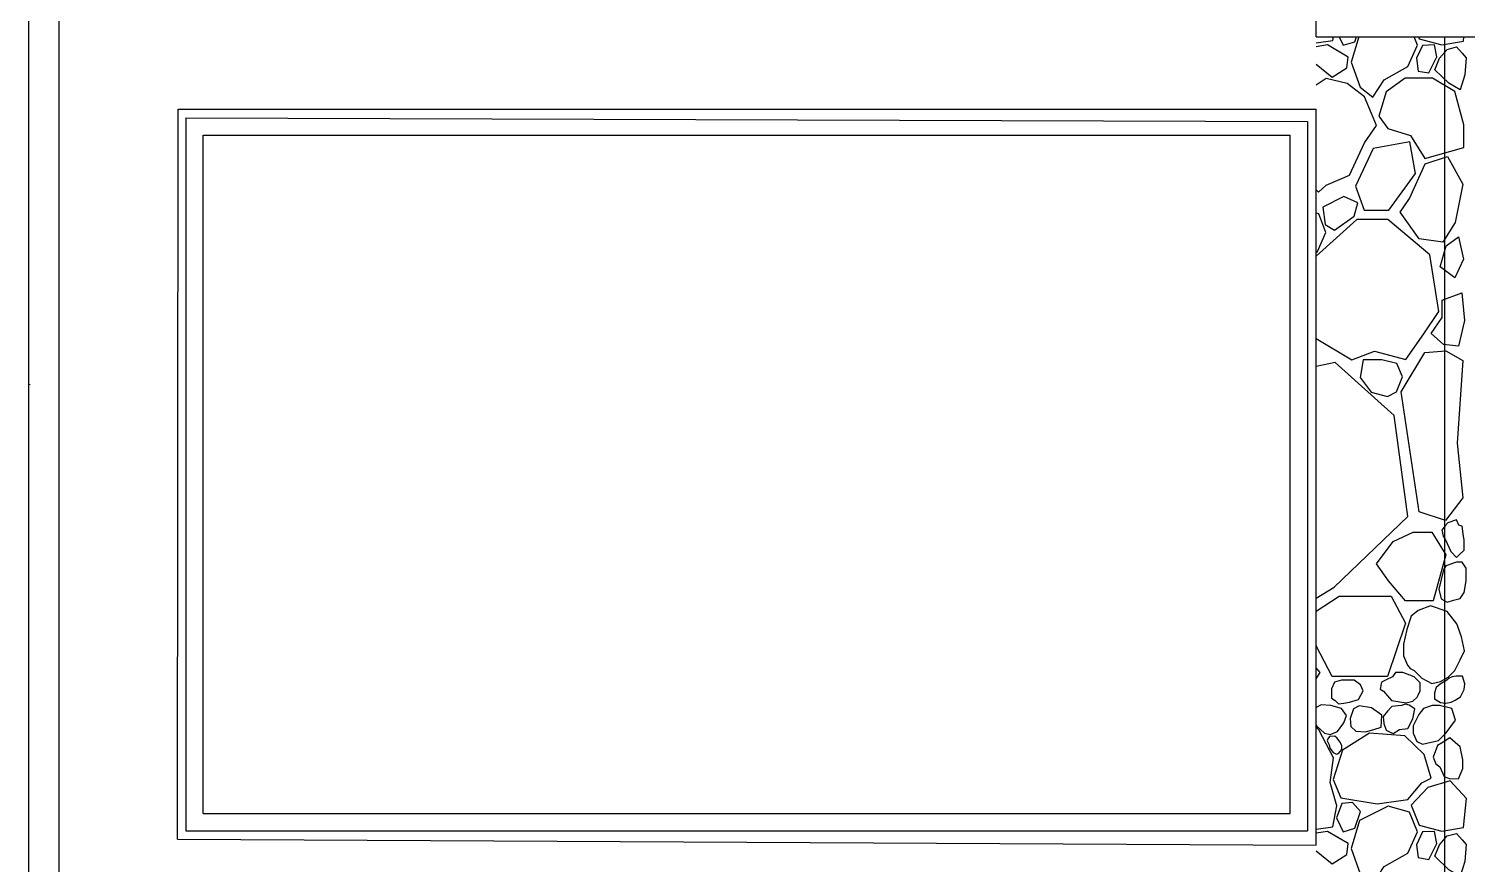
# Model space of a CAD drawing. Header units: millimetres. Extents: x 10227 to 13232, y 2 to 9351.
# Drawn here: x 11408.2 to 11743.4, y 911.1 to 1105.9 of the extents above; entities that cross this region are included whole.
import ezdxf

# ---------------------------------------------------------------- set-up
doc = ezdxf.new("R2010")
doc.units = ezdxf.units.MM
for name, color, linetype in [('A-GLAZ-FULL', 4, 'Continuous'), ('A-WALL-FULL-EXTR', 1, 'Continuous'), ('RETINO', 20, 'Continuous')]:
    doc.layers.add(name, color=color, linetype=linetype)

msp = doc.modelspace()

# ---------------------------------------------------------------- linework, layer by layer
at = {"layer": 'A-GLAZ-FULL', "ltscale": 0.1}
for p, q in [((11444.82, 1085.08), (11706.18, 1084.27)), ((11444.82, 1085.08), (11444.82, 918.87)), ((11706.18, 1084.27), (11706.18, 918.87)), ((11448.82, 922.87), (11448.82, 1081.08)), ((11448.82, 1081.08), (11702.18, 1081.08)), ((11702.18, 922.87), (11702.18, 1081.08)), ((11448.82, 922.87), (11702.18, 922.87)), ((11444.82, 918.87), (11706.18, 918.87))]:
    msp.add_line(p, q, dxfattribs=at)
at = {"layer": 'A-WALL-FULL-EXTR', "ltscale": 0.1}
for p, q in [((11708.18, 1103.98), (11708.18, 1493.63)), ((11408.18, 896.87), (11408.18, 1398.76)), ((11415.18, 1398.75), (11415.18, 896.87)), ((11708.18, 1103.98), (12003.18, 1103.98)), ((11738.18, 896.87), (11738.18, 1103.98)), ((11442.82, 916.87), (11443.01, 1087.1)), ((11443.01, 1087.1), (11708.18, 1087.1)), ((11443.01, 1087.1), (11708.18, 1087.1)), ((11708.18, 915.49), (11708.18, 1087.1)), ((11442.82, 916.87), (11708.18, 915.49))]:
    msp.add_line(p, q, dxfattribs=at)
at = {"layer": 'RETINO'}
for points in [[(11708.18, 1102.63), (11712.08, 1103.17), (11712.24, 1103.98)], [(11713.58, 1103.98), (11714.5, 1102.01), (11717.2, 1102.84), (11717.58, 1103.98)], [(11718.13, 1103.98), (11716.38, 1098.1), (11718.45, 1092.23), (11721.44, 1089.93), (11724.08, 1093.96)], [(11724.08, 1093.96), (11729.6, 1097.07), (11731.79, 1102.02), (11731.01, 1103.98)], [(11732.07, 1103.98), (11732.24, 1103.56), (11737.51, 1102.16)], [(11737.51, 1102.16), (11742.54, 1103.01), (11742.64, 1103.98)], [(11715.36, 1096.76), (11715.68, 1099.27), (11710.85, 1102.09), (11708.18, 1101.68)], [(11731.99, 1096), (11734.48, 1095.6), (11736.34, 1099.31), (11735.77, 1102.13), (11732.95, 1101.98), (11731.62, 1099), (11731.99, 1096)], [(11742.82, 1095.11), (11741.74, 1091.67), (11739.12, 1093.16), (11735.87, 1096.33), (11736.95, 1098.99), (11738.71, 1101.07), (11740.88, 1101.62), (11742.24, 1100.17), (11743.14, 1099.08), (11742.82, 1095.11)], [(11708.18, 1097.59), (11711.92, 1094.59), (11715.36, 1096.76)], [(11710.56, 1069.39), (11715.93, 1071.71), (11719.47, 1079.27), (11722.26, 1083.28), (11721.1, 1086.08), (11719.47, 1090.03), (11715.39, 1093.09), (11710.56, 1094.25), (11708.18, 1092.72)], [(11730.18, 1080.96), (11733.52, 1075.64), (11742.58, 1078.17), (11742.58, 1083.48), (11740.53, 1091.26), (11735.29, 1094.33), (11728.96, 1094.33), (11724.53, 1091.19), (11722.83, 1085.53), (11724.87, 1082.6), (11730.18, 1080.96)], [(11719.42, 1063.61), (11725.14, 1063.61), (11731.32, 1072.14), (11730.02, 1079.5), (11721.48, 1077.99), (11717.4, 1069.17)], [(11732.18, 1056.9), (11727.75, 1063.08), (11729.97, 1066.26), (11733.58, 1074.38), (11738.81, 1076.12), (11742.41, 1069.62), (11740.61, 1060.72)], [(11708.18, 1068.32), (11708.72, 1067.76), (11710.56, 1069.39)], [(11710.31, 1060.26), (11712.46, 1058.94), (11717.03, 1062.16), (11717.92, 1065.32), (11714.63, 1066.74), (11709.76, 1064.29), (11710.31, 1060.26)], [(11717.4, 1069.17), (11719.42, 1063.61)], [(11708.18, 1053.7), (11708.49, 1053.97), (11710.44, 1058.34), (11708.85, 1062.74), (11708.18, 1062.87)], [(11729.08, 1028.72), (11733.31, 1034.75), (11736.78, 1039.98), (11734.69, 1053.15), (11724.94, 1061.39), (11717.69, 1061.39), (11708.18, 1052.88)], [(11740.61, 1060.72), (11737.69, 1056.08)], [(11737.69, 1056.08), (11732.18, 1056.9)], [(11740.51, 1047.77), (11737.12, 1050.36), (11738.49, 1055.23), (11741.36, 1057.36), (11742.52, 1052.18), (11740.51, 1047.77)], [(11737.54, 1038.57), (11737.6, 1042.58), (11742.11, 1044.31), (11742.8, 1037.81), (11741.36, 1031.84)], [(11737.84, 1032.26), (11735, 1034.84), (11737.54, 1038.57)], [(11708.18, 1033.62), (11716.49, 1028.65), (11721.82, 1030.72), (11729.08, 1028.72)], [(11738.32, 991.19), (11732.17, 993.22), (11728.01, 1021.24), (11733.52, 1030.35), (11738.43, 1030.8), (11742.35, 1028.51), (11741.07, 1009.24)], [(11741.36, 1031.84), (11737.84, 1032.26)], [(11708.18, 973.11), (11712.39, 975.63), (11729.56, 992.12), (11726.35, 1015.72), (11712.62, 1028.09), (11708.18, 1027.14)], [(11727.01, 1027.84), (11723.47, 1028.64), (11719.16, 1028.7), (11718.49, 1024.52), (11721.05, 1021.15)], [(11726.95, 1021.21), (11728.33, 1024.74), (11727.01, 1027.84)], [(11408.5, 1022.88), (11408.18, 1022.9)], [(11721.05, 1021.15), (11724.8, 1020.13), (11726.95, 1021.21)], [(11741.07, 1009.24), (11742.35, 996.48)], [(11742.35, 996.48), (11738.32, 991.19)], [(11738.35, 986.68), (11739.61, 984.01), (11740.92, 982.61), (11741.64, 983.3), (11742.67, 984.29), (11742.67, 986.66), (11742.46, 988.1), (11742.19, 989.9), (11741.47, 990.11), (11740.92, 991.35), (11738.88, 990.7), (11738.28, 989.94), (11737.49, 988.96), (11737.77, 987.52), (11738.35, 986.68)], [(11725.05, 977.11), (11722.24, 981.11), (11726.14, 986.3), (11730.77, 988.48), (11735.13, 988.48), (11738.4, 983.2), (11735.49, 972.48), (11729.05, 972.48), (11725.05, 977.11)], [(11737.32, 972.92), (11738.76, 972.2), (11740.2, 972.6), (11741.72, 973.02), (11742.67, 974.44), (11743.12, 977.15), (11743.12, 980.09), (11742.25, 981.46), (11740.91, 981.46), (11738.39, 980.64), (11737.87, 979.72), (11736.79, 975.18), (11737.32, 972.92)], [(11708.18, 970.08), (11713.54, 973.54), (11725.71, 973.54), (11729.04, 967.3), (11724.84, 954.82), (11711.94, 954.82), (11708.18, 961.96)], [(11731.05, 956.26), (11732.81, 954.43), (11735.15, 953.18), (11737.16, 953.64), (11738.98, 954.71), (11740.55, 956.21), (11741.73, 958.72), (11742.73, 960.83), (11742.05, 964.08), (11741.02, 967.12), (11738.73, 970.02), (11734.88, 971.3), (11731.94, 970.23), (11730.37, 968.94), (11729.3, 965.8), (11728.59, 962.36), (11728.59, 959.68), (11729.48, 957.5), (11730.07, 956.7), (11731.05, 956.26)], [(11708.18, 954.31), (11709.16, 955.74), (11708.18, 956.85)], [(11723.91, 951.4), (11725.73, 949.24), (11729.21, 948.72), (11730.74, 949.05), (11731.74, 949.99), (11731.98, 950.5), (11732.45, 951.5), (11732.45, 953.37), (11731.04, 954.77), (11728.43, 955.77), (11726.7, 955.77), (11726, 954.78), (11724.48, 954.04), (11723.45, 953.54), (11723.09, 951.89), (11723.91, 951.4)], [(11715.95, 948.84), (11718.03, 949.48), (11719.15, 951.51), (11718.56, 952.92), (11717.08, 954.01), (11714.12, 954.01), (11712.44, 953.49), (11711.75, 951.95), (11711.75, 949.76), (11712.64, 949.25), (11713.42, 948.5), (11714.65, 948.63), (11715.95, 948.84)], [(11738.66, 954.01), (11737.13, 953.07), (11736.17, 952.27), (11735.78, 951.01), (11735.78, 949.66), (11737.15, 948.77), (11738.39, 948.6), (11739.65, 948.82), (11740.63, 949.35), (11741.81, 950.12), (11742.66, 951.78), (11742.85, 953.11), (11742.27, 954.9), (11740.86, 954.88), (11739.87, 954.72), (11739.19, 954.48), (11738.66, 954.01)], [(11708.37, 943.28), (11710.14, 941.6), (11711.48, 941.34), (11713.15, 942.05), (11714.66, 944.01), (11715.27, 945.77), (11714.08, 947.34), (11711.6, 948.07), (11709.34, 948.2), (11708.18, 947.63)], [(11716.88, 947.27), (11716.13, 945.03), (11716.28, 943.18)], [(11718.19, 948.02), (11716.88, 947.27)], [(11723.31, 943.06), (11723.51, 945.81), (11721.11, 947.54), (11718.19, 948.02)], [(11727.59, 942.44), (11729.57, 942.68), (11730.74, 944.94), (11731.21, 947.29), (11729.85, 948.13), (11729.01, 948.37), (11728.07, 948.1), (11725.8, 947.87), (11724.79, 946.73), (11723.81, 945.53), (11723.95, 943.89), (11724.51, 942.31), (11725.63, 941.78), (11726.14, 941.56), (11727.59, 942.44)], [(11732.98, 939.07), (11736.68, 939.95), (11738.49, 941.71), (11740.66, 944.63), (11739.83, 947.36), (11736.91, 948.06), (11735.2, 948.06), (11733.18, 947.41), (11732.1, 945.96), (11730.82, 943.31), (11730.82, 941.63), (11731.66, 939.7), (11732.98, 939.07)], [(11708.18, 943.56), (11708.37, 943.28)], [(11708.18, 919.23), (11712.08, 919.77), (11713.05, 924.65), (11711.49, 930.12), (11712.21, 935.9), (11708.81, 942.43), (11708.18, 943.04)], [(11716.28, 943.18), (11717.46, 942.11)], [(11717.46, 942.11), (11719.68, 941.95), (11721.67, 942.47), (11723.31, 943.06)], [(11711.38, 938.14), (11712.2, 937.15), (11712.91, 936.72), (11713.44, 936.9), (11714.17, 937.8), (11714.17, 938.72), (11713.68, 939.6), (11713.07, 940.42), (11712.55, 940.89), (11711.28, 940.84), (11710.91, 940.28), (11710.79, 939.81), (11711.23, 938.91), (11711.38, 938.14)], [(11712.19, 930.85), (11713.91, 926.54), (11722.42, 925.13), (11729.54, 926.19), (11732.83, 930.03), (11735, 931.16), (11733.37, 936.62), (11728.86, 941.02), (11720.64, 941.66), (11714.31, 937.65), (11712.19, 930.85)], [(11741.34, 930.95), (11742.39, 933.4), (11742.39, 935.4), (11741.79, 938.44), (11740.63, 939.44), (11739.34, 940.55), (11737.8, 939.56), (11736.5, 938.72), (11735.44, 936.04), (11736.12, 934.48), (11737.04, 933.8), (11738.04, 931.49), (11739.22, 931.08), (11741.34, 930.95)], [(11737.51, 918.76), (11742.54, 919.61), (11743.25, 926.42), (11739.46, 930.54), (11734.26, 928.92), (11730.31, 924.81), (11732.24, 920.16), (11737.51, 918.76)], [(11716.7, 925.47), (11714.19, 925.26), (11712.96, 921.89), (11714.5, 918.61), (11717.2, 919.44), (11718.52, 923.39), (11716.7, 925.47)], [(11724.08, 910.56), (11729.6, 913.67), (11731.79, 918.62), (11729.95, 923.22), (11725, 924.61), (11718.33, 921.27), (11716.38, 914.7), (11718.45, 908.83), (11721.44, 906.53), (11724.08, 910.56)], [(11715.36, 913.36), (11715.68, 915.87), (11710.85, 918.69), (11708.18, 918.28)], [(11731.99, 912.6), (11734.48, 912.2), (11736.34, 915.91), (11735.77, 918.73), (11732.95, 918.58), (11731.62, 915.6), (11731.99, 912.6)], [(11742.82, 911.7), (11741.74, 908.27), (11739.12, 909.76), (11735.87, 912.93), (11736.95, 915.59), (11738.71, 917.67), (11740.88, 918.22), (11742.24, 916.77), (11743.14, 915.68), (11742.82, 911.7)], [(11708.18, 914.19), (11711.92, 911.19), (11715.36, 913.36)]]:
    msp.add_lwpolyline(points, dxfattribs=at)

doc.saveas('drawing.dxf')
